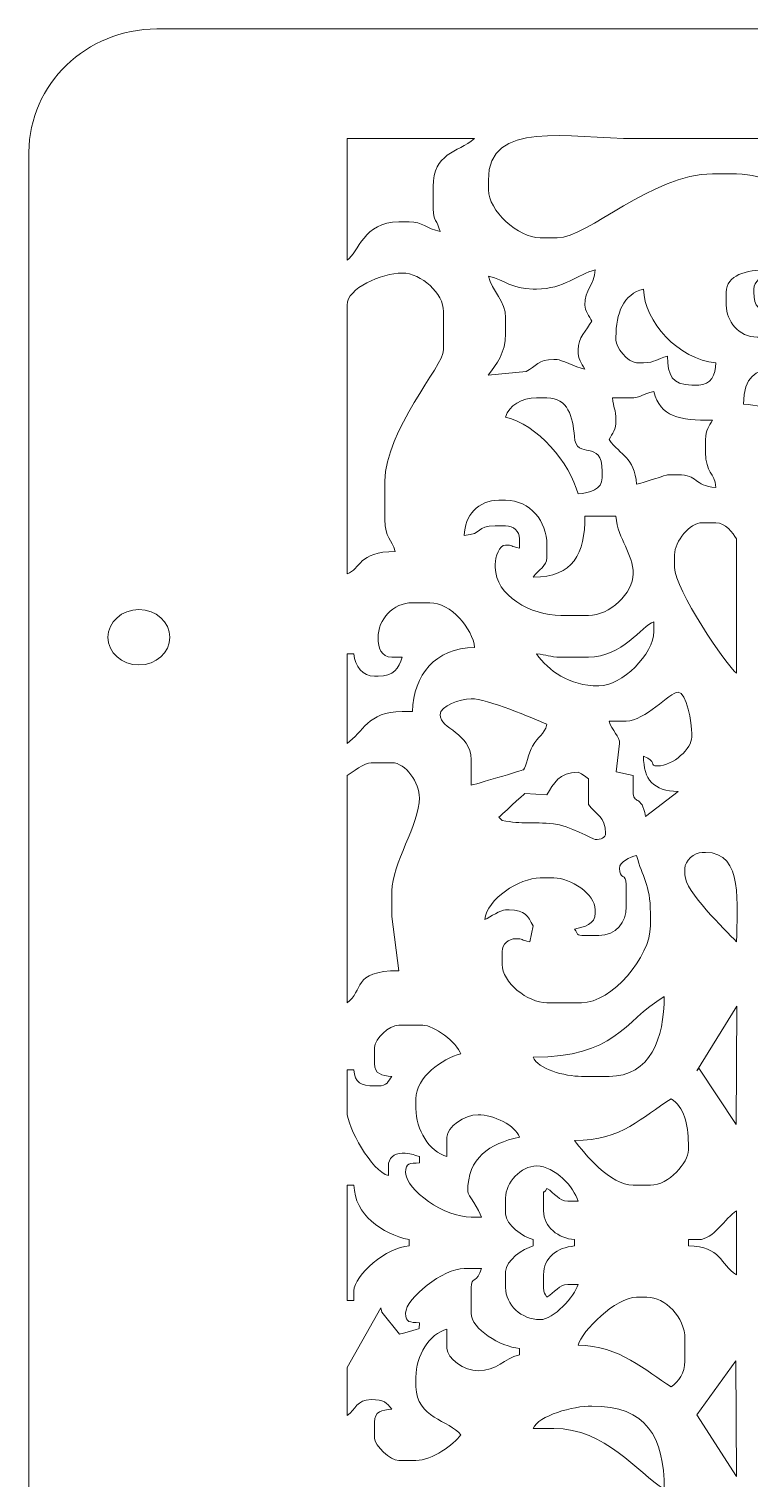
# Model space of a CAD drawing. Header units: millimetres. Extents: x -350 to -130, y -110 to 238.
# Drawn here: x -350 to -303.5, y -44.6 to 49 of the extents above; entities that cross this region are included whole.
import ezdxf

# ---------------------------------------------------------------- set-up
doc = ezdxf.new("R2010")
doc.units = ezdxf.units.MM
doc.header["$MEASUREMENT"] = 0
doc.layers.add('layer 1', color=7, linetype='Continuous')

msp = doc.modelspace()

# ---------------------------------------------------------------- linework, layer by layer
at = {"layer": 'layer 1', "color": 250, "lineweight": 9}
msp.add_ellipse((-342.9, 9.7128), major_axis=(2, 0), ratio=0.8936, dxfattribs=at)
msp.add_open_spline([(-341.75, 49), (-341.75, 49), (-138.25, 49), (-138.25, 49), (-138.25, 49), (-133.7125, 49), (-130, 45.4225), (-130, 41.05), (-130, 41.05), (-130, 41.05), (-130, -102.05), (-130, -102.05), (-130, -102.05), (-130, -106.4225), (-133.7125, -110), (-138.25, -110), (-138.25, -110), (-138.25, -110), (-341.75, -110), (-341.75, -110), (-341.75, -110), (-346.2875, -110), (-350, -106.4225), (-350, -102.05), (-350, -102.05), (-350, -102.05), (-350, 41.05), (-350, 41.05), (-350, 41.05), (-350, 45.4225), (-346.2875, 49), (-341.75, 49)], degree=3, knots=[0, 0, 0, 0, 0.1111111, 0.1111111, 0.1111111, 0.1111111, 0.2222222, 0.2222222, 0.2222222, 0.2222222, 0.3333333, 0.3333333, 0.3333333, 0.3333333, 0.4444444, 0.4444444, 0.4444444, 0.4444445, 0.5555556, 0.5555556, 0.5555556, 0.5555556, 0.6666667, 0.6666667, 0.6666667, 0.6666667, 0.7777778, 0.7777778, 0.7777778, 0.7777778, 1, 1, 1, 1], dxfattribs=at)
at = {"layer": 'layer 1', "lineweight": 9}
for points, knots in [([(-316.9985, 35.5099), (-318.4155, 35.5099), (-320.338, 37.2949), (-320.338, 38.6104), (-320.338, 38.6104), (-320.338, 38.6104), (-320.338, 39.2305), (-320.338, 39.2305), (-320.338, 39.2305), (-320.338, 43.199), (-315.2298, 41.9177), (-310.7648, 41.9177), (-310.7648, 41.9177), (-306.6832, 41.9177), (-302.6016, 41.9177), (-298.52, 41.9177), (-298.52, 41.9177), (-300.0141, 40.712), (-300.0071, 40.6689), (-300.5237, 38.6104), (-300.5237, 38.6104), (-302.1807, 38.9689), (-302.3336, 39.644), (-304.7537, 39.644), (-304.7537, 39.644), (-304.7537, 39.644), (-305.8668, 39.644), (-305.8668, 39.644), (-305.8668, 39.644), (-309.7693, 39.644), (-313.93, 35.5099), (-315.8854, 35.5099), (-315.8854, 35.5099), (-315.8854, 35.5099), (-316.9985, 35.5099), (-316.9985, 35.5099)], [0, 0, 0, 0, 0.19999999, 0.2, 0.2, 0.2, 0.29999999, 0.3, 0.3, 0.3, 0.39999999, 0.4, 0.4, 0.4, 0.49999999, 0.5, 0.5, 0.5, 0.59999999, 0.6, 0.6, 0.6, 0.69999999, 0.7, 0.7, 0.7, 0.79999999, 0.8, 0.8, 0.8, 0.89999999, 0.9, 0.9, 0.9, 1, 1, 1, 1]), ([(-326.1265, 36.5434), (-326.1265, 36.5434), (-325.4586, 36.5434), (-325.4586, 36.5434), (-325.4586, 36.5434), (-324.5674, 36.5434), (-324.3521, 36.1174), (-323.4549, 35.9233), (-323.4549, 35.9233), (-323.636, 36.6452), (-323.9002, 36.6193), (-323.9002, 37.3702), (-323.9002, 37.3702), (-323.9002, 37.3702), (-323.9002, 38.8171), (-323.9002, 38.8171), (-323.9002, 38.8171), (-323.9002, 40.9944), (-322.3627, 41.0024), (-321.2286, 41.9177), (-321.2286, 41.9177), (-321.2286, 41.9177), (-329.466, 41.9177), (-329.466, 41.9177), (-329.466, 41.9177), (-329.466, 41.9177), (-329.466, 34.063), (-329.466, 34.063), (-329.466, 34.063), (-328.6954, 34.5871), (-328.4085, 36.5434), (-326.1265, 36.5434)], [0, 0, 0, 0, 0.1111111, 0.1111111, 0.1111111, 0.1111111, 0.2222222, 0.2222222, 0.2222222, 0.2222222, 0.3333333, 0.3333333, 0.3333333, 0.3333333, 0.4444444, 0.4444444, 0.4444444, 0.4444445, 0.5555556, 0.5555556, 0.5555556, 0.5555556, 0.6666667, 0.6666667, 0.6666667, 0.6666667, 0.7777778, 0.7777778, 0.7777778, 0.7777778, 1, 1, 1, 1]), ([(-326.3491, 15.2529), (-326.5886, 16.0856), (-327.017, 16.0821), (-327.017, 17.32), (-327.017, 17.32), (-327.017, 17.32), (-327.017, 19.8004), (-327.017, 19.8004), (-327.017, 19.8004), (-327.017, 23.0458), (-323.2323, 27.2482), (-323.2323, 28.2753), (-323.2323, 28.2753), (-323.2323, 28.2753), (-323.2323, 30.7557), (-323.2323, 30.7557), (-323.2323, 30.7557), (-323.2323, 31.907), (-324.6639, 33.2361), (-325.9039, 33.2361), (-325.9039, 33.2361), (-327.2483, 33.2361), (-329.466, 32.2473), (-329.466, 31.1691), (-329.466, 31.1691), (-329.466, 31.1691), (-329.466, 13.806), (-329.466, 13.806), (-329.466, 13.806), (-328.5584, 14.111), (-328.7729, 15.2529), (-326.3491, 15.2529)], [0, 0, 0, 0, 0.1111111, 0.1111111, 0.1111111, 0.1111111, 0.2222222, 0.2222222, 0.2222222, 0.2222222, 0.3333333, 0.3333333, 0.3333333, 0.3333333, 0.4444444, 0.4444444, 0.4444444, 0.4444445, 0.5555556, 0.5555556, 0.5555556, 0.5555556, 0.6666667, 0.6666667, 0.6666667, 0.6666667, 0.7777778, 0.7777778, 0.7777778, 0.7777778, 1, 1, 1, 1]), ([(-317.8954, 26.8855), (-317.2692, 27.2137), (-317.1195, 27.6552), (-316.108, 27.6552), (-316.108, 27.6552), (-316.108, 27.6552), (-315.8854, 27.6552), (-315.8854, 27.6552), (-315.8854, 27.6552), (-315.6755, 27.6552), (-314.7359, 27.1717), (-314.1043, 27.035), (-314.1043, 27.035), (-314.3358, 27.4411), (-314.5496, 27.6446), (-314.5496, 28.2753), (-314.5496, 28.2753), (-314.5496, 29.056), (-314.0075, 29.5242), (-313.659, 30.1356), (-313.659, 30.1356), (-313.8078, 30.3966), (-314.1043, 30.819), (-314.1043, 31.1691), (-314.1043, 31.1691), (-314.1043, 32.1574), (-313.5263, 32.4392), (-313.4364, 33.4428), (-313.4364, 33.4428), (-314.5665, 33.1627), (-315.4607, 32.2026), (-317.2212, 32.2026), (-317.2212, 32.2026), (-317.2212, 32.2026), (-317.4438, 32.2026), (-317.4438, 32.2026), (-317.4438, 32.2026), (-318.8753, 32.2026), (-319.2182, 32.7872), (-320.338, 33.0294), (-320.338, 33.0294), (-320.1028, 32.0918), (-319.2249, 31.4014), (-319.2249, 30.3423), (-319.2249, 30.3423), (-319.2249, 30.3423), (-319.2249, 29.3088), (-319.2249, 29.3088), (-319.2249, 29.3088), (-319.2249, 28.0827), (-319.8051, 27.3606), (-320.3413, 26.6512), (-320.3413, 26.6512), (-320.3413, 26.6512), (-317.8954, 26.8855), (-317.8954, 26.8855)], [0, 0, 0, 0, 0.0666667, 0.0666667, 0.0666667, 0.0666667, 0.1333333, 0.1333333, 0.1333333, 0.1333333, 0.2, 0.2, 0.2, 0.2, 0.2666667, 0.2666667, 0.2666667, 0.2666667, 0.3333333, 0.3333333, 0.3333333, 0.3333333, 0.4, 0.4, 0.4, 0.4, 0.4666667, 0.4666667, 0.4666667, 0.4666667, 0.5333333, 0.5333333, 0.5333333, 0.5333333, 0.6, 0.6, 0.6, 0.6, 0.6666667, 0.6666667, 0.6666667, 0.6666667, 0.7333333, 0.7333333, 0.7333333, 0.7333333, 0.8, 0.8, 0.8, 0.8, 0.8666667, 0.8666667, 0.8666667, 0.8666667, 1, 1, 1, 1]), ([(-302.9726, 29.1021), (-302.9726, 29.1021), (-302.3047, 29.1021), (-302.3047, 29.1021), (-302.3047, 29.1021), (-301.0266, 29.1021), (-301.3377, 29.6719), (-300.301, 29.9289), (-300.301, 29.9289), (-300.301, 29.9289), (-300.301, 29.1021), (-300.301, 29.1021), (-300.301, 29.1021), (-300.301, 25.7516), (-303.8631, 28.5455), (-303.8631, 24.7613), (-303.8631, 24.7613), (-302.2483, 24.7279), (-300.7872, 23.7278), (-299.6332, 23.7278), (-299.6332, 23.7278), (-298.2594, 23.7278), (-297.1842, 25.5623), (-297.1842, 26.8283), (-297.1842, 26.8283), (-297.1842, 29.3231), (-298.5542, 31.7892), (-301.1916, 31.7892), (-301.1916, 31.7892), (-301.932, 31.7892), (-301.8436, 31.4181), (-301.8594, 30.7557), (-301.8594, 30.7557), (-302.9062, 30.7774), (-303.1953, 31.0508), (-303.1953, 31.9959), (-303.1953, 31.9959), (-303.1953, 31.9959), (-303.1953, 32.2026), (-303.1953, 32.2026), (-303.1953, 32.2026), (-303.1953, 32.7166), (-302.6386, 32.9799), (-302.3047, 33.4428), (-302.3047, 33.4428), (-303.6828, 33.4428), (-304.9763, 33.1008), (-304.9763, 31.9959), (-304.9763, 31.9959), (-304.9763, 31.9959), (-304.9763, 31.1691), (-304.9763, 31.1691), (-304.9763, 31.1691), (-304.9763, 30.1243), (-304.1731, 29.1021), (-302.9726, 29.1021)], [0, 0, 0, 0, 0.0666667, 0.0666667, 0.0666667, 0.0666667, 0.1333333, 0.1333333, 0.1333333, 0.1333333, 0.2, 0.2, 0.2, 0.2, 0.2666667, 0.2666667, 0.2666667, 0.2666667, 0.3333333, 0.3333333, 0.3333333, 0.3333333, 0.4, 0.4, 0.4, 0.4, 0.4666667, 0.4666667, 0.4666667, 0.4666667, 0.5333333, 0.5333333, 0.5333333, 0.5333333, 0.6, 0.6, 0.6, 0.6, 0.6666667, 0.6666667, 0.6666667, 0.6666667, 0.7333333, 0.7333333, 0.7333333, 0.7333333, 0.8, 0.8, 0.8, 0.8, 0.8666667, 0.8666667, 0.8666667, 0.8666667, 1, 1, 1, 1]), ([(-310.7648, 27.4484), (-310.7648, 27.4484), (-310.3195, 27.4484), (-310.3195, 27.4484), (-310.3195, 27.4484), (-309.5107, 27.4484), (-309.5386, 27.6937), (-308.7611, 27.8618), (-308.7611, 27.8618), (-308.7611, 26.6493), (-308.484, 26.0015), (-307.2027, 26.0015), (-307.2027, 26.0015), (-307.2027, 26.0015), (-306.7574, 26.0015), (-306.7574, 26.0015), (-306.7574, 26.0015), (-305.9532, 26.0015), (-305.6634, 26.6509), (-305.6443, 27.4484), (-305.6443, 27.4484), (-308.0666, 27.6356), (-310.2692, 30.1059), (-310.3195, 32.2026), (-310.3195, 32.2026), (-311.6231, 31.8794), (-312.1006, 30.6317), (-312.1006, 29.1021), (-312.1006, 29.1021), (-312.1006, 29.1021), (-312.1006, 28.8953), (-312.1006, 28.8953), (-312.1006, 28.8953), (-312.1006, 28.4732), (-311.3792, 27.4484), (-310.7648, 27.4484)], [0, 0, 0, 0, 0.1, 0.1, 0.1, 0.1, 0.2, 0.2, 0.2, 0.2, 0.3, 0.3, 0.3, 0.3, 0.4, 0.4, 0.4, 0.4, 0.5, 0.5, 0.5, 0.5, 0.6, 0.6, 0.6, 0.6, 0.7, 0.7, 0.7, 0.7, 0.8, 0.8, 0.8, 0.8, 1, 1, 1, 1]), ([(-310.7648, 19.5937), (-310.3437, 19.6848), (-308.7767, 20.2138), (-308.7611, 20.2138), (-308.7611, 20.2138), (-308.7611, 20.2138), (-308.0932, 20.2138), (-308.0932, 20.2138), (-308.0932, 20.2138), (-306.7607, 20.2138), (-307.1385, 19.5024), (-305.6443, 19.387), (-305.6443, 19.387), (-305.7359, 20.4095), (-306.3121, 20.2709), (-306.3121, 21.6607), (-306.3121, 21.6607), (-306.3121, 21.6607), (-306.3121, 22.4875), (-306.3121, 22.4875), (-306.3121, 22.4875), (-306.3121, 23.1182), (-306.0983, 23.3217), (-305.8668, 23.7278), (-305.8668, 23.7278), (-308.0209, 23.7278), (-309.2373, 23.9369), (-309.6517, 25.5881), (-309.6517, 25.5881), (-310.4291, 25.4199), (-310.4013, 25.1747), (-311.2101, 25.1747), (-311.2101, 25.1747), (-311.2101, 25.1747), (-312.3232, 25.1747), (-312.3232, 25.1747), (-312.3232, 25.1747), (-312.2653, 24.5281), (-312.1006, 24.4404), (-312.1006, 23.7278), (-312.1006, 23.7278), (-312.1006, 23.0971), (-312.3144, 22.8936), (-312.5459, 22.4875), (-312.5459, 22.4875), (-311.7666, 21.4071), (-310.9258, 21.3893), (-310.7648, 19.5937)], [0, 0, 0, 0, 0.0769231, 0.0769231, 0.0769231, 0.0769231, 0.1538462, 0.1538462, 0.1538462, 0.1538462, 0.2307692, 0.2307692, 0.2307692, 0.2307692, 0.3076923, 0.3076923, 0.3076923, 0.3076923, 0.3846154, 0.3846154, 0.3846154, 0.3846154, 0.4615385, 0.4615385, 0.4615385, 0.4615385, 0.5384615, 0.5384615, 0.5384615, 0.5384615, 0.6153846, 0.6153846, 0.6153846, 0.6153846, 0.6923077, 0.6923077, 0.6923077, 0.6923077, 0.7692308, 0.7692308, 0.7692308, 0.7692308, 0.8461538, 0.8461538, 0.8461538, 0.8461539, 1, 1, 1, 1]), ([(-314.5496, 18.9736), (-315.0438, 20.9433), (-317.2177, 23.5003), (-319.2249, 23.9345), (-319.2249, 23.9345), (-319.0114, 24.677), (-318.1963, 25.1747), (-317.2212, 25.1747), (-317.2212, 25.1747), (-317.2212, 25.1747), (-316.5533, 25.1747), (-316.5533, 25.1747), (-316.5533, 25.1747), (-315.1954, 25.1747), (-314.8864, 23.959), (-314.7855, 22.6819), (-314.7855, 22.6819), (-314.6577, 21.065), (-312.9911, 22.6158), (-312.9911, 20.4205), (-312.9911, 20.4205), (-312.9911, 20.4205), (-312.9911, 20.0071), (-312.9911, 20.0071), (-312.9911, 20.0071), (-312.9911, 19.2734), (-313.7847, 19.0326), (-314.5496, 18.9736)], [0, 0, 0, 0, 0.25, 0.25, 0.25, 0.25, 0.375, 0.375, 0.375, 0.375, 0.5, 0.5, 0.5, 0.5, 0.625, 0.625, 0.625, 0.625, 0.75, 0.75, 0.75, 0.75, 0.875, 0.875, 0.875, 0.875, 1, 1, 1, 1]), ([(-319.8928, 16.9065), (-319.8928, 16.9065), (-319.2249, 16.9065), (-319.2249, 16.9065), (-319.2249, 16.9065), (-318.7037, 16.9065), (-318.3343, 16.5636), (-318.3343, 16.0797), (-318.3343, 16.0797), (-318.3343, 16.0797), (-318.3343, 15.4596), (-318.3343, 15.4596), (-318.3343, 15.4596), (-318.9313, 15.5923), (-318.754, 15.6663), (-319.2249, 15.6663), (-319.2249, 15.6663), (-319.6439, 15.6663), (-319.8928, 14.9039), (-319.8928, 14.4261), (-319.8928, 14.4261), (-319.8928, 14.4261), (-319.8928, 14.2194), (-319.8928, 14.2194), (-319.8928, 14.2194), (-319.8928, 12.4135), (-317.5794, 11.1188), (-315.6627, 11.1188), (-315.6627, 11.1188), (-315.6627, 11.1188), (-313.8817, 11.1188), (-313.8817, 11.1188), (-313.8817, 11.1188), (-312.4984, 11.1188), (-310.9874, 12.5745), (-310.9874, 13.806), (-310.9874, 13.806), (-310.9874, 15.1418), (-311.9621, 15.9808), (-312.1006, 17.5266), (-312.1006, 17.5266), (-312.1006, 17.5266), (-314.1043, 17.5266), (-314.1043, 17.5266), (-314.1043, 17.5266), (-314.1043, 15.1199), (-314.8415, 13.5993), (-317.4438, 13.5993), (-317.4438, 13.5993), (-317.11, 14.0622), (-316.5533, 14.3255), (-316.5533, 14.8395), (-316.5533, 14.8395), (-316.5533, 14.8395), (-316.5533, 15.6663), (-316.5533, 15.6663), (-316.5533, 15.6663), (-316.5533, 17.2166), (-317.6385, 18.5601), (-319.2249, 18.5601), (-319.2249, 18.5601), (-319.2249, 18.5601), (-319.6701, 18.5601), (-319.6701, 18.5601), (-319.6701, 18.5601), (-320.9945, 18.5601), (-321.8655, 17.5773), (-321.8965, 16.2864), (-321.8965, 16.2864), (-320.6658, 16.3815), (-321.1512, 16.9065), (-319.8928, 16.9065)], [0, 0, 0, 0, 0.0526316, 0.0526316, 0.0526316, 0.0526316, 0.1052632, 0.1052632, 0.1052632, 0.1052632, 0.1578947, 0.1578947, 0.1578947, 0.1578947, 0.2105263, 0.2105263, 0.2105263, 0.2105263, 0.2631579, 0.2631579, 0.2631579, 0.2631579, 0.3157895, 0.3157895, 0.3157895, 0.3157895, 0.3684211, 0.3684211, 0.3684211, 0.3684211, 0.4210526, 0.4210526, 0.4210526, 0.4210526, 0.4736842, 0.4736842, 0.4736842, 0.4736842, 0.5263158, 0.5263158, 0.5263158, 0.5263158, 0.5789474, 0.5789474, 0.5789474, 0.5789474, 0.6315789, 0.6315789, 0.6315789, 0.631579, 0.6842105, 0.6842105, 0.6842105, 0.6842105, 0.7368421, 0.7368421, 0.7368421, 0.7368421, 0.7894737, 0.7894737, 0.7894737, 0.7894737, 0.8421053, 0.8421053, 0.8421053, 0.8421053, 0.8947368, 0.8947368, 0.8947368, 0.8947369, 1, 1, 1, 1]), ([(-304.3084, 7.3981), (-304.3084, 7.3981), (-304.3084, 16.0797), (-304.3084, 16.0797), (-304.3084, 16.0797), (-304.5685, 16.4403), (-305.0289, 17.1132), (-305.6443, 17.1132), (-305.6443, 17.1132), (-305.6443, 17.1132), (-306.5348, 17.1132), (-306.5348, 17.1132), (-306.5348, 17.1132), (-307.3288, 17.1132), (-308.3158, 15.9141), (-308.3158, 15.0462), (-308.3158, 15.0462), (-308.3158, 15.0462), (-308.3158, 14.2194), (-308.3158, 14.2194), (-308.3158, 14.2194), (-308.3158, 12.8628), (-304.9591, 7.8408), (-304.3084, 7.3981)], [0, 0, 0, 0, 0.1428571, 0.1428571, 0.1428571, 0.1428572, 0.2857143, 0.2857143, 0.2857143, 0.2857143, 0.4285714, 0.4285714, 0.4285714, 0.4285714, 0.5714286, 0.5714286, 0.5714286, 0.5714286, 0.7142857, 0.7142857, 0.7142857, 0.7142857, 1, 1, 1, 1]), ([(-325.9039, 4.9177), (-325.9039, 4.9177), (-325.236, 4.9177), (-325.236, 4.9177), (-325.236, 4.9177), (-325.1787, 7.3072), (-323.7673, 8.9993), (-321.2286, 9.0518), (-321.2286, 9.0518), (-321.3376, 10.2685), (-322.7676, 11.9456), (-324.1228, 11.9456), (-324.1228, 11.9456), (-324.1228, 11.9456), (-325.236, 11.9456), (-325.236, 11.9456), (-325.236, 11.9456), (-326.5048, 11.9456), (-327.4623, 10.858), (-327.4623, 9.6719), (-327.4623, 9.6719), (-327.4623, 9.0372), (-327.2562, 8.4317), (-326.5718, 8.4317), (-326.5718, 8.4317), (-326.5718, 8.4317), (-325.9039, 8.4317), (-325.9039, 8.4317), (-325.9039, 8.4317), (-326.1142, 7.7003), (-326.4538, 7.1915), (-327.4623, 7.1915), (-327.4623, 7.1915), (-327.4623, 7.1915), (-327.6849, 7.1915), (-327.6849, 7.1915), (-327.6849, 7.1915), (-328.4571, 7.1915), (-328.9504, 7.8534), (-329.0207, 8.6384), (-329.0207, 8.6384), (-329.0207, 8.6384), (-329.466, 8.6384), (-329.466, 8.6384), (-329.466, 8.6384), (-329.466, 8.6384), (-329.466, 2.8507), (-329.466, 2.8507), (-329.466, 2.8507), (-328.4074, 3.5708), (-328.159, 4.9177), (-325.9039, 4.9177)], [0, 0, 0, 0, 0.0714286, 0.0714286, 0.0714286, 0.0714286, 0.1428571, 0.1428571, 0.1428571, 0.1428572, 0.2142857, 0.2142857, 0.2142857, 0.2142857, 0.2857143, 0.2857143, 0.2857143, 0.2857143, 0.3571429, 0.3571429, 0.3571429, 0.3571429, 0.4285714, 0.4285714, 0.4285714, 0.4285714, 0.5, 0.5, 0.5, 0.5, 0.5714286, 0.5714286, 0.5714286, 0.5714286, 0.6428571, 0.6428571, 0.6428571, 0.6428572, 0.7142857, 0.7142857, 0.7142857, 0.7142857, 0.7857143, 0.7857143, 0.7857143, 0.7857143, 0.8571429, 0.8571429, 0.8571429, 0.8571429, 1, 1, 1, 1]), ([(-313.2138, 6.5713), (-311.704, 6.5713), (-309.6517, 8.6373), (-309.6517, 10.0853), (-309.6517, 10.0853), (-309.6517, 10.0853), (-309.6517, 10.7054), (-309.6517, 10.7054), (-309.6517, 10.7054), (-310.4284, 10.4443), (-311.6931, 8.4317), (-313.8817, 8.4317), (-313.8817, 8.4317), (-313.8817, 8.4317), (-315.6627, 8.4317), (-315.6627, 8.4317), (-315.6627, 8.4317), (-316.4303, 8.4317), (-316.5248, 8.5846), (-317.2212, 8.6384), (-317.2212, 8.6384), (-316.4416, 7.5575), (-315.1528, 6.5713), (-313.2138, 6.5713)], [0, 0, 0, 0, 0.1428571, 0.1428571, 0.1428571, 0.1428572, 0.2857143, 0.2857143, 0.2857143, 0.2857143, 0.4285714, 0.4285714, 0.4285714, 0.4285714, 0.5714286, 0.5714286, 0.5714286, 0.5714286, 0.7142857, 0.7142857, 0.7142857, 0.7142857, 1, 1, 1, 1]), ([(-321.4512, 1.8171), (-321.4512, 1.8171), (-321.4512, 0.1635), (-321.4512, 0.1635), (-321.4512, 0.1635), (-321.3171, 0.1663), (-318.0867, 1.1426), (-318.0693, 1.1577), (-318.0693, 1.1577), (-317.8876, 1.3158), (-317.7477, 2.2566), (-317.4914, 2.6882), (-317.4914, 2.6882), (-317.0828, 3.3764), (-316.7627, 3.3627), (-316.5533, 4.0909), (-316.5533, 4.0909), (-317.4076, 4.4715), (-320.4644, 5.7445), (-321.4512, 5.7445), (-321.4512, 5.7445), (-322.1631, 5.7445), (-323.4549, 5.2573), (-323.4549, 4.711), (-323.4549, 4.711), (-323.4549, 3.7843), (-321.4512, 3.5394), (-321.4512, 1.8171)], [0, 0, 0, 0, 0.125, 0.125, 0.125, 0.125, 0.25, 0.25, 0.25, 0.25, 0.375, 0.375, 0.375, 0.375, 0.5, 0.5, 0.5, 0.5, 0.625, 0.625, 0.625, 0.625, 0.75, 0.75, 0.75, 0.75, 1, 1, 1, 1]), ([(-311.878, 2.8507), (-311.878, 2.8507), (-312.0892, 1.0325), (-312.0892, 1.0325), (-312.0892, 1.0325), (-312.0892, 1.0325), (-310.9874, 0.7836), (-310.9874, 0.7836), (-310.9874, 0.7836), (-310.9874, 0.7836), (-310.9874, -0.2498), (-310.9874, -0.2498), (-310.9874, -0.2498), (-310.9874, -1.1226), (-310.4352, -0.4064), (-310.1879, -1.8559), (-310.1879, -1.8559), (-310.1879, -1.8559), (-308.0932, -0.2498), (-308.0932, -0.2498), (-308.0932, -0.2498), (-309.6694, -0.2173), (-310.3195, 0.5154), (-310.3195, 2.0239), (-310.3195, 2.0239), (-309.4322, 1.7257), (-309.9577, 1.4038), (-309.429, 1.4038), (-309.429, 1.4038), (-308.3796, 1.4038), (-307.2027, 2.5565), (-307.2027, 3.2641), (-307.2027, 3.2641), (-307.2027, 3.2641), (-307.2027, 3.4708), (-307.2027, 3.4708), (-307.2027, 3.4708), (-307.2027, 4.1723), (-307.5356, 6.158), (-308.0932, 6.158), (-308.0932, 6.158), (-308.6309, 6.158), (-310.2511, 4.2976), (-311.4327, 4.2976), (-311.4327, 4.2976), (-311.4327, 4.2976), (-312.5459, 4.2976), (-312.5459, 4.2976), (-312.5459, 4.2976), (-312.3736, 3.6986), (-311.8093, 3.2758), (-311.878, 2.8507)], [0, 0, 0, 0, 0.0714286, 0.0714286, 0.0714286, 0.0714286, 0.1428571, 0.1428571, 0.1428571, 0.1428572, 0.2142857, 0.2142857, 0.2142857, 0.2142857, 0.2857143, 0.2857143, 0.2857143, 0.2857143, 0.3571429, 0.3571429, 0.3571429, 0.3571429, 0.4285714, 0.4285714, 0.4285714, 0.4285714, 0.5, 0.5, 0.5, 0.5, 0.5714286, 0.5714286, 0.5714286, 0.5714286, 0.6428571, 0.6428571, 0.6428571, 0.6428572, 0.7142857, 0.7142857, 0.7142857, 0.7142857, 0.7857143, 0.7857143, 0.7857143, 0.7857143, 0.8571429, 0.8571429, 0.8571429, 0.8571429, 1, 1, 1, 1]), ([(-326.1265, -11.8253), (-326.1265, -11.8253), (-326.5718, -8.3113), (-326.5718, -8.3113), (-326.5718, -8.3113), (-326.5718, -8.3113), (-326.5718, -6.6577), (-326.5718, -6.6577), (-326.5718, -6.6577), (-326.5718, -4.9947), (-324.7907, -2.3231), (-324.7907, -0.6633), (-324.7907, -0.6633), (-324.7907, 0.2983), (-325.6621, 1.6105), (-326.5718, 1.6105), (-326.5718, 1.6105), (-326.5718, 1.6105), (-327.9076, 1.6105), (-327.9076, 1.6105), (-327.9076, 1.6105), (-328.3033, 1.6105), (-329.1456, 0.9828), (-329.466, 0.7836), (-329.466, 0.7836), (-329.466, 0.7836), (-329.466, -13.8923), (-329.466, -13.8923), (-329.466, -13.8923), (-328.3507, -13.1336), (-329.2043, -11.8253), (-326.1265, -11.8253)], [0, 0, 0, 0, 0.1111111, 0.1111111, 0.1111111, 0.1111111, 0.2222222, 0.2222222, 0.2222222, 0.2222222, 0.3333333, 0.3333333, 0.3333333, 0.3333333, 0.4444444, 0.4444444, 0.4444444, 0.4444445, 0.5555556, 0.5555556, 0.5555556, 0.5555556, 0.6666667, 0.6666667, 0.6666667, 0.6666667, 0.7777778, 0.7777778, 0.7777778, 0.7777778, 1, 1, 1, 1]), ([(-313.4364, -3.3504), (-313.072, -3.3504), (-312.7685, -3.2267), (-312.7685, -2.937), (-312.7685, -2.937), (-312.7685, -1.8992), (-313.405, -1.7376), (-313.8817, -1.0767), (-313.8817, -1.0767), (-313.8817, -1.0767), (-313.8817, 0.577), (-313.8817, 0.577), (-313.8817, 0.577), (-314.0609, 0.6926), (-314.4314, 0.9903), (-314.5496, 0.9903), (-314.5496, 0.9903), (-315.7583, 0.9903), (-316.1406, 0.2675), (-316.5533, -0.4566), (-316.5533, -0.4566), (-316.5533, -0.4566), (-317.9836, -0.3683), (-317.9836, -0.3683), (-317.9836, -0.3683), (-317.9836, -0.3683), (-319.6581, -1.9135), (-319.6581, -1.9135), (-319.6581, -1.9135), (-319.6581, -1.9135), (-319.4475, -2.1102), (-319.4475, -2.1102), (-319.4475, -2.1102), (-318.1364, -2.3938), (-317.5198, -2.1903), (-316.1228, -2.3307), (-316.1228, -2.3307), (-315.1803, -2.4254), (-313.566, -3.3504), (-313.4364, -3.3504)], [0, 0, 0, 0, 0.0909091, 0.0909091, 0.0909091, 0.0909091, 0.1818182, 0.1818182, 0.1818182, 0.1818182, 0.2727273, 0.2727273, 0.2727273, 0.2727273, 0.3636364, 0.3636364, 0.3636364, 0.3636364, 0.4545455, 0.4545455, 0.4545455, 0.4545455, 0.5454545, 0.5454545, 0.5454545, 0.5454546, 0.6363636, 0.6363636, 0.6363636, 0.6363636, 0.7272727, 0.7272727, 0.7272727, 0.7272727, 0.8181818, 0.8181818, 0.8181818, 0.8181818, 1, 1, 1, 1]), ([(-319.2249, -7.8979), (-319.2249, -7.8979), (-319.0022, -7.8979), (-319.0022, -7.8979), (-319.0022, -7.8979), (-317.9297, -7.8979), (-317.8093, -8.2902), (-317.4359, -8.9333), (-317.4359, -8.9333), (-317.4359, -8.9333), (-317.6664, -9.965), (-317.6664, -9.965), (-317.6664, -9.965), (-318.2635, -9.8322), (-318.0861, -9.7582), (-318.557, -9.7582), (-318.557, -9.7582), (-319.0781, -9.7582), (-319.4475, -10.1012), (-319.4475, -10.585), (-319.4475, -10.585), (-319.4475, -10.585), (-319.4475, -11.4119), (-319.4475, -11.4119), (-319.4475, -11.4119), (-319.4475, -12.5794), (-317.8078, -13.8923), (-316.5533, -13.8923), (-316.5533, -13.8923), (-316.5533, -13.8923), (-314.3269, -13.8923), (-314.3269, -13.8923), (-314.3269, -13.8923), (-312.3577, -13.8923), (-309.8742, -10.9177), (-309.8742, -8.9314), (-309.8742, -8.9314), (-309.8742, -8.9314), (-309.8742, -8.1046), (-309.8742, -8.1046), (-309.8742, -8.1046), (-309.8742, -6.2194), (-310.416, -5.7742), (-310.7648, -4.384), (-310.7648, -4.384), (-311.1912, -4.4897), (-311.878, -4.7876), (-311.878, -5.2108), (-311.878, -5.2108), (-311.878, -5.9289), (-311.4327, -5.5262), (-311.4327, -6.2443), (-311.4327, -6.2443), (-311.4327, -6.2443), (-311.4327, -7.6912), (-311.4327, -7.6912), (-311.4327, -7.6912), (-311.4327, -8.6909), (-312.065, -9.5515), (-313.2138, -9.5515), (-313.2138, -9.5515), (-313.2138, -9.5515), (-314.1043, -9.5515), (-314.1043, -9.5515), (-314.1043, -9.5515), (-314.7313, -9.5515), (-314.5165, -9.4621), (-314.7722, -9.1381), (-314.7722, -9.1381), (-314.1377, -9.0009), (-313.4364, -8.8185), (-313.4364, -8.1046), (-313.4364, -8.1046), (-313.4364, -8.1046), (-313.4364, -7.8979), (-313.4364, -7.8979), (-313.4364, -7.8979), (-313.4364, -6.8676), (-315.0352, -5.8309), (-316.108, -5.8309), (-316.108, -5.8309), (-316.108, -5.8309), (-316.9985, -5.8309), (-316.9985, -5.8309), (-316.9985, -5.8309), (-318.3468, -5.8309), (-320.4413, -7.1858), (-320.5607, -8.5181), (-320.5607, -8.5181), (-320.2071, -8.3443), (-319.5554, -7.8979), (-319.2249, -7.8979)], [0, 0, 0, 0, 0.0416667, 0.0416667, 0.0416667, 0.0416667, 0.0833333, 0.0833333, 0.0833333, 0.0833333, 0.125, 0.125, 0.125, 0.125, 0.1666667, 0.1666667, 0.1666667, 0.1666667, 0.2083333, 0.2083333, 0.2083333, 0.2083333, 0.25, 0.25, 0.25, 0.25, 0.2916667, 0.2916667, 0.2916667, 0.2916667, 0.3333333, 0.3333333, 0.3333333, 0.3333333, 0.375, 0.375, 0.375, 0.375, 0.4166667, 0.4166667, 0.4166667, 0.4166667, 0.4583333, 0.4583333, 0.4583333, 0.4583333, 0.5, 0.5, 0.5, 0.5, 0.5416667, 0.5416667, 0.5416667, 0.5416667, 0.5833333, 0.5833333, 0.5833333, 0.5833333, 0.625, 0.625, 0.625, 0.625, 0.6666667, 0.6666667, 0.6666667, 0.6666667, 0.7083333, 0.7083333, 0.7083333, 0.7083333, 0.75, 0.75, 0.75, 0.75, 0.7916667, 0.7916667, 0.7916667, 0.7916667, 0.8333333, 0.8333333, 0.8333333, 0.8333333, 0.875, 0.875, 0.875, 0.875, 0.9166667, 0.9166667, 0.9166667, 0.9166667, 1, 1, 1, 1]), ([(-304.3084, -9.965), (-304.3084, -7.6004), (-303.8211, -4.1772), (-306.3121, -4.1772), (-306.3121, -4.1772), (-306.3121, -4.1772), (-306.5348, -4.1772), (-306.5348, -4.1772), (-306.5348, -4.1772), (-307.0539, -4.1772), (-307.648, -4.7288), (-307.648, -5.2108), (-307.648, -5.2108), (-307.648, -5.2108), (-307.648, -5.6242), (-307.648, -5.6242), (-307.648, -5.6242), (-307.648, -6.7078), (-305.0764, -9.1446), (-304.3084, -9.965)], [0, 0, 0, 0, 0.1666667, 0.1666667, 0.1666667, 0.1666667, 0.3333333, 0.3333333, 0.3333333, 0.3333333, 0.5, 0.5, 0.5, 0.5, 0.6666667, 0.6666667, 0.6666667, 0.6666667, 1, 1, 1, 1]), ([(-314.3269, -18.6465), (-314.3269, -18.6465), (-312.5459, -18.6465), (-312.5459, -18.6465), (-312.5459, -18.6465), (-309.8744, -18.6465), (-308.9837, -16.2083), (-308.9837, -13.4789), (-308.9837, -13.4789), (-311.6885, -15.1605), (-312.1348, -17.4063), (-317.4438, -17.4063), (-317.4438, -17.4063), (-317.147, -18.1675), (-315.4196, -18.6465), (-314.3269, -18.6465)], [0, 0, 0, 0, 0.2, 0.2, 0.2, 0.2, 0.4, 0.4, 0.4, 0.4, 0.6, 0.6, 0.6, 0.6, 1, 1, 1, 1]), ([(-304.34, -21.765), (-304.34, -21.765), (-304.2915, -14.1081), (-304.2915, -14.1081), (-304.2915, -14.1081), (-304.2915, -14.1081), (-306.8852, -18.2839), (-306.8852, -18.2839), (-306.8852, -18.2839), (-306.8852, -18.2839), (-306.7571, -18.1061), (-306.7571, -18.1061), (-306.7571, -18.1061), (-306.7571, -18.1061), (-304.34, -21.765), (-304.34, -21.765)], [0, 0, 0, 0, 0.2, 0.2, 0.2, 0.2, 0.4, 0.4, 0.4, 0.4, 0.6, 0.6, 0.6, 0.6, 1, 1, 1, 1]), ([(-326.7944, -25.0543), (-326.7944, -25.0543), (-326.7944, -24.4342), (-326.7944, -24.4342), (-326.7944, -24.4342), (-326.7944, -23.9504), (-326.425, -23.6074), (-325.9039, -23.6074), (-325.9039, -23.6074), (-325.3026, -23.6074), (-325.29, -23.7061), (-324.7907, -23.8141), (-324.7907, -23.8141), (-324.7907, -23.8141), (-324.7907, -24.2275), (-324.7907, -24.2275), (-324.7907, -24.2275), (-325.4192, -24.276), (-325.6812, -24.2227), (-325.6812, -24.8476), (-325.6812, -24.8476), (-325.6812, -25.9915), (-323.1604, -27.7415), (-321.4512, -27.7415), (-321.4512, -27.7415), (-321.4512, -27.7415), (-320.7833, -27.7415), (-320.7833, -27.7415), (-320.7833, -27.7415), (-320.9206, -27.2641), (-321.6738, -26.2665), (-321.6738, -26.0879), (-321.6738, -26.0879), (-321.6738, -23.8913), (-320.2693, -22.9924), (-318.3343, -22.5739), (-318.3343, -22.5739), (-318.5539, -21.8104), (-320.0174, -21.127), (-321.0059, -21.127), (-321.0059, -21.127), (-321.8752, -21.127), (-323.0096, -21.9157), (-323.0096, -22.5739), (-323.0096, -22.5739), (-323.0096, -22.5739), (-323.0096, -23.8141), (-323.0096, -23.8141), (-323.0096, -23.8141), (-324.1665, -23.5273), (-325.0133, -22.0814), (-325.0133, -20.7135), (-325.0133, -20.7135), (-325.0133, -20.7135), (-325.0133, -20.0934), (-325.0133, -20.0934), (-325.0133, -20.0934), (-325.0133, -18.6954), (-323.3115, -17.4952), (-322.1191, -17.1996), (-322.1191, -17.1996), (-322.3307, -16.4636), (-323.8947, -15.3392), (-324.5681, -15.3392), (-324.5681, -15.3392), (-324.5681, -15.3392), (-326.1265, -15.3392), (-326.1265, -15.3392), (-326.1265, -15.3392), (-326.7466, -15.3392), (-327.6849, -16.2105), (-327.6849, -16.7862), (-327.6849, -16.7862), (-327.6849, -16.7862), (-327.6849, -17.8197), (-327.6849, -17.8197), (-327.6849, -17.8197), (-327.6849, -18.4979), (-327.2358, -18.5952), (-326.5718, -18.6465), (-326.5718, -18.6465), (-326.8038, -18.9682), (-326.8669, -19.2666), (-327.4623, -19.2666), (-327.4623, -19.2666), (-327.4623, -19.2666), (-327.6849, -19.2666), (-327.6849, -19.2666), (-327.6849, -19.2666), (-328.5957, -19.2666), (-328.9469, -19.0572), (-329.0207, -18.2331), (-329.0207, -18.2331), (-329.0207, -18.2331), (-329.466, -18.2331), (-329.466, -18.2331), (-329.466, -18.2331), (-329.466, -18.2331), (-329.466, -20.9202), (-329.466, -20.9202), (-329.466, -20.9202), (-329.466, -21.9169), (-327.8646, -24.789), (-326.7944, -25.0543)], [0, 0, 0, 0, 0.037037, 0.037037, 0.037037, 0.037037, 0.0740741, 0.0740741, 0.0740741, 0.0740741, 0.1111111, 0.1111111, 0.1111111, 0.1111111, 0.1481481, 0.1481481, 0.1481481, 0.1481482, 0.1851852, 0.1851852, 0.1851852, 0.1851852, 0.2222222, 0.2222222, 0.2222222, 0.2222222, 0.2592593, 0.2592593, 0.2592593, 0.2592593, 0.2962963, 0.2962963, 0.2962963, 0.2962963, 0.3333333, 0.3333333, 0.3333333, 0.3333333, 0.3703704, 0.3703704, 0.3703704, 0.3703704, 0.4074074, 0.4074074, 0.4074074, 0.4074074, 0.4444444, 0.4444444, 0.4444444, 0.4444445, 0.4814815, 0.4814815, 0.4814815, 0.4814815, 0.5185185, 0.5185185, 0.5185185, 0.5185185, 0.5555556, 0.5555556, 0.5555556, 0.5555556, 0.5925926, 0.5925926, 0.5925926, 0.5925926, 0.6296296, 0.6296296, 0.6296296, 0.6296296, 0.6666667, 0.6666667, 0.6666667, 0.6666667, 0.7037037, 0.7037037, 0.7037037, 0.7037037, 0.7407407, 0.7407407, 0.7407407, 0.7407408, 0.7777778, 0.7777778, 0.7777778, 0.7777778, 0.8148148, 0.8148148, 0.8148148, 0.8148148, 0.8518519, 0.8518519, 0.8518519, 0.8518519, 0.8888889, 0.8888889, 0.8888889, 0.8888889, 0.9259259, 0.9259259, 0.9259259, 0.9259259, 1, 1, 1, 1]), ([(-310.9874, -25.6744), (-310.9874, -25.6744), (-309.8742, -25.6744), (-309.8742, -25.6744), (-309.8742, -25.6744), (-308.6754, -25.6744), (-307.4253, -24.2049), (-307.4253, -23.4007), (-307.4253, -23.4007), (-307.4253, -23.4007), (-307.4253, -22.9873), (-307.4253, -22.9873), (-307.4253, -22.9873), (-307.4253, -21.7359), (-307.7177, -20.6037), (-308.5385, -20.0934), (-308.5385, -20.0934), (-310.4305, -21.2697), (-311.6843, -22.7806), (-314.7722, -22.7806), (-314.7722, -22.7806), (-314.1361, -23.6626), (-312.4628, -25.6744), (-310.9874, -25.6744)], [0, 0, 0, 0, 0.1428571, 0.1428571, 0.1428571, 0.1428572, 0.2857143, 0.2857143, 0.2857143, 0.2857143, 0.4285714, 0.4285714, 0.4285714, 0.4285714, 0.5714286, 0.5714286, 0.5714286, 0.5714286, 0.7142857, 0.7142857, 0.7142857, 0.7142857, 1, 1, 1, 1]), ([(-316.9985, -34.356), (-316.1263, -34.356), (-314.7753, -32.867), (-314.5496, -32.0822), (-314.5496, -32.0822), (-314.5496, -32.0822), (-315.2175, -32.0822), (-315.2175, -32.0822), (-315.2175, -32.0822), (-315.7711, -32.0822), (-316.0547, -32.5991), (-316.5533, -32.9091), (-316.5533, -32.9091), (-316.7059, -32.6569), (-316.7759, -32.688), (-316.7759, -32.289), (-316.7759, -32.289), (-316.7759, -32.289), (-316.7759, -31.4622), (-316.7759, -31.4622), (-316.7759, -31.4622), (-316.7759, -30.3464), (-315.9069, -29.6895), (-314.7722, -29.6018), (-314.7722, -29.6018), (-314.7722, -29.6018), (-314.7722, -29.1884), (-314.7722, -29.1884), (-314.7722, -29.1884), (-315.8121, -29.1081), (-316.7759, -28.3922), (-316.7759, -27.328), (-316.7759, -27.328), (-316.7759, -27.328), (-316.7759, -26.5012), (-316.7759, -26.5012), (-316.7759, -26.5012), (-316.7759, -25.7109), (-316.8443, -26.426), (-316.5533, -25.8811), (-316.5533, -25.8811), (-316.0547, -26.1911), (-315.7711, -26.708), (-315.2175, -26.708), (-315.2175, -26.708), (-315.2175, -26.708), (-314.5496, -26.708), (-314.5496, -26.708), (-314.5496, -26.708), (-314.8093, -25.8048), (-316.0312, -24.4342), (-317.2212, -24.4342), (-317.2212, -24.4342), (-318.2412, -24.4342), (-319.2249, -25.5138), (-319.2249, -26.5012), (-319.2249, -26.5012), (-319.2249, -26.5012), (-319.2249, -27.5348), (-319.2249, -27.5348), (-319.2249, -27.5348), (-319.2249, -28.2418), (-318.0923, -29.0276), (-317.4438, -29.1884), (-317.4438, -29.1884), (-317.4438, -29.1884), (-317.4438, -29.6018), (-317.4438, -29.6018), (-317.4438, -29.6018), (-318.0923, -29.7626), (-319.2249, -30.5484), (-319.2249, -31.2554), (-319.2249, -31.2554), (-319.2249, -31.2554), (-319.2249, -32.289), (-319.2249, -32.289), (-319.2249, -32.289), (-319.2249, -33.4023), (-318.2089, -34.356), (-316.9985, -34.356)], [0, 0, 0, 0, 0.047619, 0.047619, 0.047619, 0.0476191, 0.0952381, 0.0952381, 0.0952381, 0.0952381, 0.1428571, 0.1428571, 0.1428571, 0.1428572, 0.1904762, 0.1904762, 0.1904762, 0.1904762, 0.2380952, 0.2380952, 0.2380952, 0.2380952, 0.2857143, 0.2857143, 0.2857143, 0.2857143, 0.3333333, 0.3333333, 0.3333333, 0.3333333, 0.3809524, 0.3809524, 0.3809524, 0.3809524, 0.4285714, 0.4285714, 0.4285714, 0.4285714, 0.4761905, 0.4761905, 0.4761905, 0.4761905, 0.5238095, 0.5238095, 0.5238095, 0.5238095, 0.5714286, 0.5714286, 0.5714286, 0.5714286, 0.6190476, 0.6190476, 0.6190476, 0.6190476, 0.6666667, 0.6666667, 0.6666667, 0.6666667, 0.7142857, 0.7142857, 0.7142857, 0.7142857, 0.7619048, 0.7619048, 0.7619048, 0.7619048, 0.8095238, 0.8095238, 0.8095238, 0.8095238, 0.8571429, 0.8571429, 0.8571429, 0.8571429, 0.9047619, 0.9047619, 0.9047619, 0.9047619, 1, 1, 1, 1]), ([(-329.0207, -33.1158), (-329.0207, -33.1158), (-329.0207, -32.4957), (-329.0207, -32.4957), (-329.0207, -32.4957), (-329.0207, -31.5211), (-326.8881, -29.6313), (-325.4586, -29.6018), (-325.4586, -29.6018), (-325.4586, -29.6018), (-325.4586, -29.1884), (-325.4586, -29.1884), (-325.4586, -29.1884), (-327.2104, -28.8095), (-328.9749, -27.5864), (-329.0207, -25.6744), (-329.0207, -25.6744), (-329.0207, -25.6744), (-329.466, -25.6744), (-329.466, -25.6744), (-329.466, -25.6744), (-329.466, -25.6744), (-329.466, -33.1158), (-329.466, -33.1158), (-329.466, -33.1158), (-329.466, -33.1158), (-329.0207, -33.1158), (-329.0207, -33.1158)], [0, 0, 0, 0, 0.125, 0.125, 0.125, 0.125, 0.25, 0.25, 0.25, 0.25, 0.375, 0.375, 0.375, 0.375, 0.5, 0.5, 0.5, 0.5, 0.625, 0.625, 0.625, 0.625, 0.75, 0.75, 0.75, 0.75, 1, 1, 1, 1]), ([(-304.3084, -31.4622), (-304.3084, -31.4622), (-304.3084, -27.328), (-304.3084, -27.328), (-304.3084, -27.328), (-305.0472, -27.7874), (-305.8105, -29.1884), (-306.7574, -29.1884), (-306.7574, -29.1884), (-306.7574, -29.1884), (-307.4253, -29.1884), (-307.4253, -29.1884), (-307.4253, -29.1884), (-307.4253, -29.1884), (-307.4253, -29.6018), (-307.4253, -29.6018), (-307.4253, -29.6018), (-305.2591, -29.6466), (-305.4173, -30.7727), (-304.3084, -31.4622)], [0, 0, 0, 0, 0.1666667, 0.1666667, 0.1666667, 0.1666667, 0.3333333, 0.3333333, 0.3333333, 0.3333333, 0.5, 0.5, 0.5, 0.5, 0.6666667, 0.6666667, 0.6666667, 0.6666667, 1, 1, 1, 1]), ([(-327.9076, -39.5236), (-327.0829, -39.5236), (-326.902, -39.7253), (-326.5718, -40.1437), (-326.5718, -40.1437), (-327.2358, -40.195), (-327.6849, -40.2923), (-327.6849, -40.9705), (-327.6849, -40.9705), (-327.6849, -40.9705), (-327.6849, -42.004), (-327.6849, -42.004), (-327.6849, -42.004), (-327.6849, -42.5042), (-326.6652, -43.451), (-326.1265, -43.451), (-326.1265, -43.451), (-326.1265, -43.451), (-325.0133, -43.451), (-325.0133, -43.451), (-325.0133, -43.451), (-323.9502, -43.451), (-322.565, -42.4156), (-322.1191, -41.7973), (-322.1191, -41.7973), (-322.8489, -40.8726), (-325.0133, -40.6891), (-325.0133, -38.6968), (-325.0133, -38.6968), (-325.0133, -38.6968), (-325.0133, -38.0767), (-325.0133, -38.0767), (-325.0133, -38.0767), (-325.0133, -36.7088), (-324.1665, -35.2629), (-323.0096, -34.9761), (-323.0096, -34.9761), (-323.0096, -34.9761), (-323.0096, -36.2163), (-323.0096, -36.2163), (-323.0096, -36.2163), (-323.0096, -36.8745), (-321.8752, -37.6632), (-321.0059, -37.6632), (-321.0059, -37.6632), (-319.7883, -37.6632), (-319.3281, -36.8761), (-318.3343, -36.6297), (-318.3343, -36.6297), (-318.3343, -36.6297), (-318.3343, -36.2163), (-318.3343, -36.2163), (-318.3343, -36.2163), (-319.5398, -36.1232), (-321.4512, -34.9619), (-321.4512, -33.9426), (-321.4512, -33.9426), (-321.4512, -33.9426), (-321.4512, -32.289), (-321.4512, -32.289), (-321.4512, -32.289), (-321.4512, -31.5706), (-321.0565, -31.9985), (-320.7833, -31.0487), (-320.7833, -31.0487), (-320.7833, -31.0487), (-321.8965, -31.0487), (-321.8965, -31.0487), (-321.8965, -31.0487), (-323.2229, -31.0487), (-325.6812, -32.9739), (-325.6812, -33.9426), (-325.6812, -33.9426), (-325.6812, -34.5675), (-325.4192, -34.5142), (-324.7907, -34.5627), (-324.7907, -34.5627), (-324.7907, -34.5627), (-324.8021, -34.9339), (-324.8021, -34.9339), (-324.8021, -34.9339), (-324.8021, -34.9339), (-326.0762, -35.3006), (-326.0762, -35.3006), (-326.0762, -35.3006), (-326.0762, -35.3006), (-327.2111, -33.8684), (-327.2111, -33.8684), (-327.2111, -33.8684), (-327.2111, -33.8684), (-327.2754, -33.6047), (-327.2754, -33.6047), (-327.2754, -33.6047), (-327.2754, -33.6047), (-329.466, -37.4565), (-329.466, -37.4565), (-329.466, -37.4565), (-329.466, -37.4565), (-329.466, -40.5571), (-329.466, -40.5571), (-329.466, -40.5571), (-328.8769, -40.1564), (-328.868, -39.5236), (-327.9076, -39.5236)], [0, 0, 0, 0, 0.037037, 0.037037, 0.037037, 0.037037, 0.0740741, 0.0740741, 0.0740741, 0.0740741, 0.1111111, 0.1111111, 0.1111111, 0.1111111, 0.1481481, 0.1481481, 0.1481481, 0.1481482, 0.1851852, 0.1851852, 0.1851852, 0.1851852, 0.2222222, 0.2222222, 0.2222222, 0.2222222, 0.2592593, 0.2592593, 0.2592593, 0.2592593, 0.2962963, 0.2962963, 0.2962963, 0.2962963, 0.3333333, 0.3333333, 0.3333333, 0.3333333, 0.3703704, 0.3703704, 0.3703704, 0.3703704, 0.4074074, 0.4074074, 0.4074074, 0.4074074, 0.4444444, 0.4444444, 0.4444444, 0.4444445, 0.4814815, 0.4814815, 0.4814815, 0.4814815, 0.5185185, 0.5185185, 0.5185185, 0.5185185, 0.5555556, 0.5555556, 0.5555556, 0.5555556, 0.5925926, 0.5925926, 0.5925926, 0.5925926, 0.6296296, 0.6296296, 0.6296296, 0.6296296, 0.6666667, 0.6666667, 0.6666667, 0.6666667, 0.7037037, 0.7037037, 0.7037037, 0.7037037, 0.7407407, 0.7407407, 0.7407407, 0.7407408, 0.7777778, 0.7777778, 0.7777778, 0.7777778, 0.8148148, 0.8148148, 0.8148148, 0.8148148, 0.8518519, 0.8518519, 0.8518519, 0.8518519, 0.8888889, 0.8888889, 0.8888889, 0.8888889, 0.9259259, 0.9259259, 0.9259259, 0.9259259, 1, 1, 1, 1]), ([(-308.5385, -38.6968), (-308.044, -38.3604), (-307.648, -37.8263), (-307.648, -37.0432), (-307.648, -37.0432), (-307.648, -37.0432), (-307.648, -35.5962), (-307.648, -35.5962), (-307.648, -35.5962), (-307.648, -34.1768), (-308.9328, -32.9091), (-310.0969, -32.9091), (-310.0969, -32.9091), (-310.0969, -32.9091), (-310.7648, -32.9091), (-310.7648, -32.9091), (-310.7648, -32.9091), (-312.1126, -32.9091), (-314.2826, -35.0813), (-314.5496, -36.0096), (-314.5496, -36.0096), (-311.8739, -36.0096), (-310.1679, -37.6838), (-308.5385, -38.6968)], [0, 0, 0, 0, 0.1428571, 0.1428571, 0.1428571, 0.1428572, 0.2857143, 0.2857143, 0.2857143, 0.2857143, 0.4285714, 0.4285714, 0.4285714, 0.4285714, 0.5714286, 0.5714286, 0.5714286, 0.5714286, 0.7142857, 0.7142857, 0.7142857, 0.7142857, 1, 1, 1, 1]), ([(-304.3055, -44.4828), (-304.3055, -44.4828), (-304.3622, -37.0127), (-304.3622, -37.0127), (-304.3622, -37.0127), (-304.3622, -37.0127), (-306.8848, -40.5039), (-306.8848, -40.5039), (-306.8848, -40.5039), (-306.8848, -40.5039), (-304.3055, -44.4828), (-304.3055, -44.4828)], [0, 0, 0, 0, 0.25, 0.25, 0.25, 0.25, 0.5, 0.5, 0.5, 0.5, 1, 1, 1, 1]), ([(-316.108, -41.3839), (-312.7837, -41.3839), (-310.7386, -44.2203), (-308.9837, -45.3113), (-308.9837, -45.3113), (-308.9837, -41.9309), (-310.1274, -39.937), (-313.659, -39.937), (-313.659, -39.937), (-314.8471, -39.937), (-317.1208, -40.5555), (-317.4438, -41.3839), (-317.4438, -41.3839), (-317.4438, -41.3839), (-316.108, -41.3839), (-316.108, -41.3839)], [0, 0, 0, 0, 0.2, 0.2, 0.2, 0.2, 0.4, 0.4, 0.4, 0.4, 0.6, 0.6, 0.6, 0.6, 1, 1, 1, 1])]:
    msp.add_open_spline(points, degree=3, knots=knots, dxfattribs=at)

doc.saveas('drawing.dxf')
